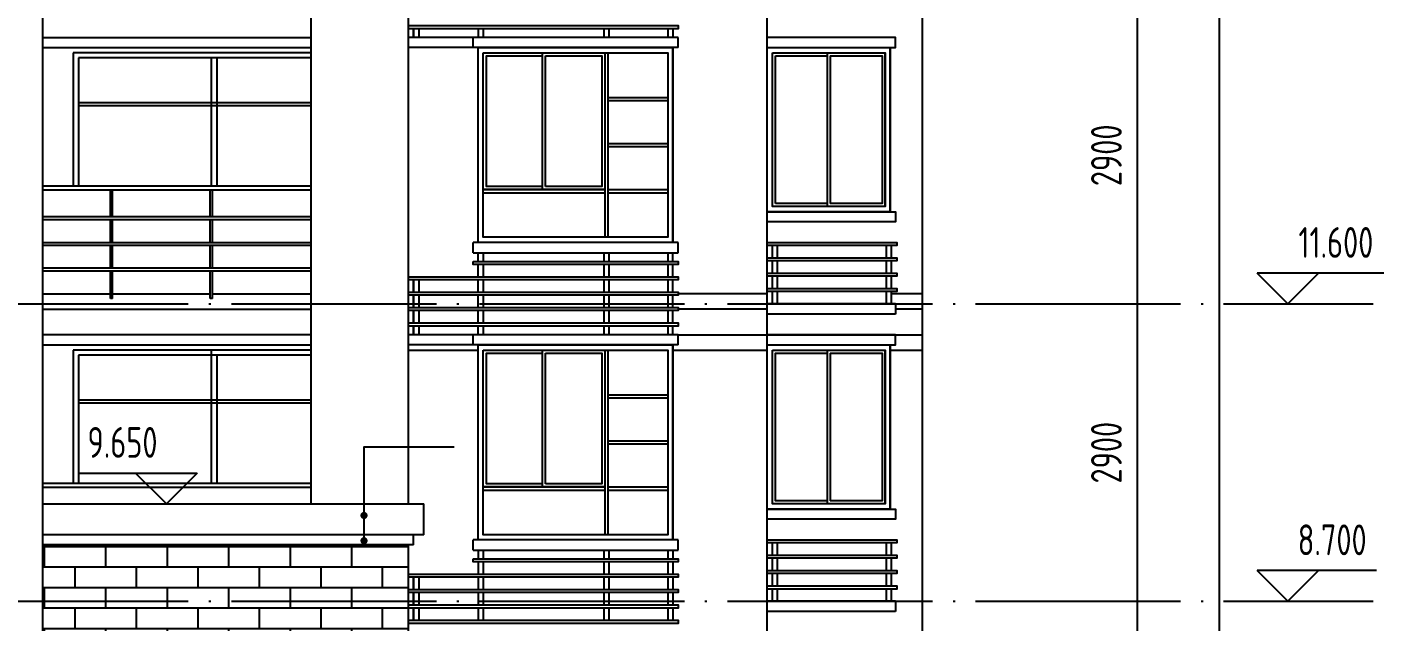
# Model space of a CAD drawing. Extents: x -726032 to 135930, y -151624 to 587044.
# Drawn here: x -467673 to -454437, y 303928 to 309728 of the extents above; entities that cross this region are included whole.
import ezdxf
from ezdxf.enums import TextEntityAlignment as Align

# ---------------------------------------------------------------- set-up
doc = ezdxf.new("R2010")
doc.units = 0
doc.header["$LTSCALE"] = 1000
doc.header["$MEASUREMENT"] = 0
doc.linetypes.add('DOTE', pattern=[2.42, 2, -0.2, 0.02, -0.2])
doc.layers.get('0').update_dxf_attribs({"linetype": 'CONTINUOUS'})
doc.layers.get('DEFPOINTS').update_dxf_attribs({"color": 1, "linetype": 'CONTINUOUS'})
for name, color, linetype in [('DOTE', 8, 'DOTE'), ('PUB_DIM', 245, 'CONTINUOUS'), ('WINDOW', 155, 'CONTINUOUS'), ('引线', 213, 'CONTINUOUS'), ('栏杆', 126, 'CONTINUOUS'), ('装饰线', 252, 'CONTINUOUS')]:
    doc.layers.add(name, color=color, linetype=linetype)
doc.styles.add('DIM_FONT', font='isocp.shx', dxfattribs={"width": 0.8})
doc.dimstyles.new('AXIS', dxfattribs={"dimtxt": 300, "dimasz": 1, "dimexe": 250, "dimexo": 300, "dimgap": 150, "dimtad": 1, "dimdec": 0, "dimzin": 0, "dimdsep": 46, "dimtxsty": 'DIM_FONT', "dimcen": 0.09, "dimse1": 1, "dimse2": 1, "dimclrt": 142, "dimadec": 0, "dimazin": 0, "dimtfac": 1, "dimtdec": 0, "dimtix": 1, "dimtmove": 2, "dimatfit": 3, "dimfxl": 1, "dimtolj": 1, "dimtzin": 0, "dimarcsym": 0})

# ---------------------------------------------------------------- blocks, each defined once
blk = doc.blocks.new('*D3108')
at = {"layer": 'DEFPOINTS', "color": 0, "transparency": 16777216}
for p in [(-455844, 309928), (-456844, 307028), (-455844, 307028)]:
    blk.add_point(p, dxfattribs=at)
at = {"layer": 'PUB_DIM', "color": 0, "lineweight": -2, "transparency": 16777216}
blk.add_line((-456844, 309927), (-456844, 307029), dxfattribs=at)
at = {"layer": 'PUB_DIM', "color": 0, "transparency": 16777216}
for points in [[(-456845, 309927), (-456844, 309927), (-456844, 309928)], [(-456845, 307029), (-456844, 307029), (-456844, 307028)]]:
    blk.add_solid(points, dxfattribs=at)
at = {"layer": 'PUB_DIM', "color": 142, "transparency": 16777216, "insert": (-457144, 308478), "char_height": 300, "attachment_point": 5, "rotation": 90, "style": 'DIM_FONT'}
blk.add_mtext('\\A1;2900', dxfattribs=at)
blk = doc.blocks.new('*D3109')
at = {"layer": 'DEFPOINTS', "color": 0, "transparency": 16777216}
for p in [(-455044, 335128), (-456044, 294978), (-455044, 294978)]:
    blk.add_point(p, dxfattribs=at)
at = {"layer": 'PUB_DIM', "color": 0, "lineweight": -2, "transparency": 16777216}
blk.add_line((-456044, 335127), (-456044, 294979), dxfattribs=at)
at = {"layer": 'PUB_DIM', "color": 0, "transparency": 16777216}
for points in [[(-456045, 335127), (-456044, 335127), (-456044, 335128)], [(-456045, 294979), (-456044, 294979), (-456044, 294978)]]:
    blk.add_solid(points, dxfattribs=at)
at = {"layer": 'PUB_DIM', "color": 142, "transparency": 16777216, "insert": (-456344, 315053), "char_height": 300, "attachment_point": 5, "rotation": 90, "style": 'DIM_FONT'}
blk.add_mtext('\\A1;40150', dxfattribs=at)
blk = doc.blocks.new('*D3129')
at = {"layer": 'DEFPOINTS', "color": 0, "transparency": 16777216}
for p in [(-455844, 304128), (-456844, 301228), (-455844, 301228)]:
    blk.add_point(p, dxfattribs=at)
at = {"layer": 'PUB_DIM', "color": 0, "lineweight": -2, "transparency": 16777216}
blk.add_line((-456844, 304127), (-456844, 301229), dxfattribs=at)
at = {"layer": 'PUB_DIM', "color": 0, "transparency": 16777216}
for points in [[(-456845, 304127), (-456844, 304127), (-456844, 304128)], [(-456845, 301229), (-456844, 301229), (-456844, 301228)]]:
    blk.add_solid(points, dxfattribs=at)
at = {"layer": 'PUB_DIM', "color": 142, "transparency": 16777216, "insert": (-457144, 302678), "char_height": 300, "attachment_point": 5, "rotation": 90, "style": 'DIM_FONT'}
blk.add_mtext('\\A1;2900', dxfattribs=at)
blk = doc.blocks.new('*D3130')
at = {"layer": 'DEFPOINTS', "color": 0, "transparency": 16777216}
for p in [(-455844, 307028), (-456844, 304128), (-455844, 304128)]:
    blk.add_point(p, dxfattribs=at)
at = {"layer": 'PUB_DIM', "color": 0, "lineweight": -2, "transparency": 16777216}
blk.add_line((-456844, 307027), (-456844, 304129), dxfattribs=at)
at = {"layer": 'PUB_DIM', "color": 0, "transparency": 16777216}
for points in [[(-456845, 307027), (-456844, 307027), (-456844, 307028)], [(-456845, 304129), (-456844, 304129), (-456844, 304128)]]:
    blk.add_solid(points, dxfattribs=at)
at = {"layer": 'PUB_DIM', "color": 142, "transparency": 16777216, "insert": (-457144, 305578), "char_height": 300, "attachment_point": 5, "rotation": 90, "style": 'DIM_FONT'}
blk.add_mtext('\\A1;2900', dxfattribs=at)

msp = doc.modelspace()

# ---------------------------------------------------------------- hatches: boundary and pattern name
at = {"layer": '装饰线'}
h = msp.add_hatch(dxfattribs=at)
h.set_pattern_fill('AR-BRSTD', color=35, scale=75, style=0)
h.set_pattern_definition([(0, (-503804.97, 166246.5), (0, 200.025), []), (90, (-503804.97, 166246.5), (-300, 200.025), [200.025, -200.025])])
h.paths.add_polyline_path([(-471392.9, 304678.3), (-471392.9, 294978.3), (-470442.9, 294978.3), (-470442.9, 303728.3), (-467822.9, 303728.3), (-467822.9, 304678.3)])
h.paths.add_polyline_path([(-467522.9, 303728.3), (-464902.9, 303728.3), (-464902.9, 294978.3), (-463952.9, 294978.3), (-463952.9, 304678.3), (-467522.9, 304678.3)])

# ---------------------------------------------------------------- linework, layer by layer
for p, q in [((-463952.9, 305078.3), (-463952.9, 334728.3)), ((-464902.9, 305078.3), (-464902.9, 332078.3)), ((-458942.9, 331228.3), (-458942.9, 294918.3)), ((-467522.9, 329828.3), (-467522.9, 294978.3)), ((-460452.9, 294978.3), (-460452.9, 328328.3)), ((-467522.9, 309628.3), (-464902.9, 309628.3)), ((-461322.9, 309628.3), (-463952.9, 309628.3)), ((-463322.9, 309528.3), (-463322.9, 309628.3)), ((-461322.9, 309528.3), (-461322.9, 309628.3)), ((-467522.9, 309528.3), (-464902.9, 309528.3)), ((-461322.9, 309528.3), (-463952.9, 309528.3)), ((-460452.9, 309528.3), (-459252.9, 309528.3)), ((-461322.9, 307628.3), (-463322.9, 307628.3)), ((-463322.9, 307528.3), (-463322.9, 307628.3)), ((-461322.9, 307528.3), (-461322.9, 307628.3)), ((-463322.9, 307528.3), (-461322.9, 307528.3)), ((-467522.9, 307128.3), (-466861, 307128.3)), ((-466841, 307128.3), (-465886, 307128.3)), ((-465866, 307128.3), (-464911, 307128.3)), ((-467522.9, 306978.3), (-464902.9, 306978.3)), ((-459202.9, 307028.3), (-460452.9, 307028.3)), ((-459202.9, 307028.3), (-459202.9, 306928.3)), ((-459202.9, 306928.3), (-460452.9, 306928.3)), ((-464902.9, 306728.3), (-467522.9, 306728.3)), ((-461322.9, 306728.3), (-463952.9, 306728.3)), ((-463322.9, 306628.3), (-463322.9, 306728.3)), ((-461322.9, 306628.3), (-461322.9, 306728.3)), ((-467522.9, 306628.3), (-464902.9, 306628.3)), ((-461322.9, 306628.3), (-463952.9, 306628.3)), ((-460452.9, 306628.3), (-459252.9, 306628.3)), ((-467522.9, 305078.3), (-463802.9, 305078.3)), ((-463802.9, 304778.3), (-463802.9, 305078.3)), ((-459252.9, 305028.3), (-460452.9, 305028.3)), ((-463802.9, 304778.3), (-467522.9, 304778.3)), ((-463902.9, 304678.3), (-463902.9, 304778.3)), ((-461322.9, 304728.3), (-463322.9, 304728.3)), ((-463322.9, 304628.3), (-463322.9, 304728.3)), ((-461322.9, 304628.3), (-461322.9, 304728.3)), ((-463902.9, 304678.3), (-467522.9, 304678.3)), ((-463952.9, 294978.3), (-463952.9, 304678.3)), ((-463322.9, 304628.3), (-461322.9, 304628.3)), ((-459202.9, 304128.3), (-460452.9, 304128.3)), ((-459202.9, 304028.3), (-460452.9, 304028.3)), ((-459202.9, 304128.3), (-459202.9, 304028.3))]:
    msp.add_line(p, q)
for points in [[(-460452.9, 309528.3), (-459202.9, 309528.3), (-459202.9, 309628.3), (-460452.9, 309628.3)], [(-460452.9, 307928.3), (-459202.9, 307928.3), (-459202.9, 307828.3), (-460452.9, 307828.3)], [(-460452.9, 306628.3), (-459202.9, 306628.3), (-459202.9, 306728.3), (-460452.9, 306728.3)], [(-460452.9, 305028.3), (-459202.9, 305028.3), (-459202.9, 304928.3), (-460452.9, 304928.3)]]:
    msp.add_lwpolyline(points)
at = {"layer": 'DOTE'}
for p, q in [((-516500.5, 307028.3), (-454540.3, 307028.3)), ((-516500.5, 304128.3), (-454540.3, 304128.3))]:
    msp.add_line(p, q, dxfattribs=at)
at = {"layer": 'PUB_DIM'}
for p, q in [((-454437.3, 307328.3), (-455673.5, 307328.3)), ((-455373.5, 307028.3), (-455673.5, 307328.3)), ((-455073.5, 307328.3), (-455373.5, 307028.3)), ((-467170.6, 305378.3), (-466014.7, 305378.3)), ((-466314.7, 305078.3), (-466614.7, 305378.3)), ((-466014.7, 305378.3), (-466314.7, 305078.3)), ((-454509.3, 304428.3), (-455673.5, 304428.3)), ((-455373.5, 304128.3), (-455673.5, 304428.3)), ((-455073.5, 304428.3), (-455373.5, 304128.3))]:
    msp.add_line(p, q, dxfattribs=at)
at = {"layer": 'WINDOW'}
for p, q in [((-464902.9, 309478.3), (-467222.9, 309478.3)), ((-467222.9, 309478.3), (-467222.9, 308178.3)), ((-463272.9, 307628.3), (-463272.9, 309528.3)), ((-462645.4, 308143.3), (-462645.4, 309478.3)), ((-462615.4, 308173.3), (-462615.4, 309448.3)), ((-462037.9, 309478.3), (-462037.9, 307678.3)), ((-462007.9, 309478.3), (-462007.9, 307678.3)), ((-461372.9, 307628.3), (-461372.9, 309528.3)), ((-460402.9, 307978.3), (-460402.9, 309478.3)), ((-460372.9, 308008.3), (-460372.9, 309448.3)), ((-460372.9, 309448.3), (-459867.9, 309448.3)), ((-459867.9, 309478.3), (-459867.9, 307978.3)), ((-459837.9, 309448.3), (-459837.9, 308008.3)), ((-459302.9, 307978.3), (-459302.9, 309478.3)), ((-459252.9, 307928.3), (-459252.9, 309528.3)), ((-464902.9, 309428.3), (-467172.9, 309428.3)), ((-467172.9, 309428.3), (-467172.9, 308178.3)), ((-465872.9, 308178.3), (-465872.9, 309428.3)), ((-465822.9, 309428.3), (-465822.9, 308178.3)), ((-467172.9, 308993.3), (-464902.9, 308993.3)), ((-467172.9, 308963.3), (-464902.9, 308963.3)), ((-462007.9, 309043.3), (-461422.9, 309043.3)), ((-462007.9, 309013.3), (-461422.9, 309013.3)), ((-462007.9, 308593.3), (-461422.9, 308593.3)), ((-462007.9, 308563.3), (-461422.9, 308563.3)), ((-463222.9, 308143.3), (-462037.9, 308143.3)), ((-462007.9, 308143.3), (-461422.9, 308143.3)), ((-463222.9, 308113.3), (-462037.9, 308113.3)), ((-462007.9, 308113.3), (-461422.9, 308113.3)), ((-459867.9, 308008.3), (-460372.9, 308008.3)), ((-464902.9, 306578.3), (-467222.9, 306578.3)), ((-467222.9, 306578.3), (-467222.9, 305278.3)), ((-465872.9, 305278.3), (-465872.9, 306578.3)), ((-463272.9, 304728.3), (-463272.9, 306628.3)), ((-462645.4, 305243.3), (-462645.4, 306578.3)), ((-462615.4, 305273.3), (-462615.4, 306548.3)), ((-462037.9, 306578.3), (-462037.9, 304778.3)), ((-462007.9, 306578.3), (-462007.9, 304778.3)), ((-461372.9, 304728.3), (-461372.9, 306628.3)), ((-459867.9, 306578.3), (-459867.9, 305078.3)), ((-459837.9, 306548.3), (-459837.9, 305108.3)), ((-459302.9, 305078.3), (-459302.9, 306578.3)), ((-459252.9, 305028.3), (-459252.9, 306628.3)), ((-464902.9, 306528.3), (-467172.9, 306528.3)), ((-467172.9, 306528.3), (-467172.9, 305278.3)), ((-465822.9, 306528.3), (-465822.9, 305278.3)), ((-462007.9, 306143.3), (-461422.9, 306143.3)), ((-467172.9, 306093.3), (-464902.9, 306093.3)), ((-467172.9, 306063.3), (-464902.9, 306063.3)), ((-462007.9, 306113.3), (-461422.9, 306113.3)), ((-462007.9, 305693.3), (-461422.9, 305693.3)), ((-462007.9, 305663.3), (-461422.9, 305663.3)), ((-463222.9, 305243.3), (-462037.9, 305243.3)), ((-463222.9, 305213.3), (-462037.9, 305213.3)), ((-462007.9, 305243.3), (-461422.9, 305243.3)), ((-462007.9, 305213.3), (-461422.9, 305213.3))]:
    msp.add_line(p, q, dxfattribs=at)
for points in [[(-463272.9, 309528.3), (-461372.9, 309528.3), (-461372.9, 307628.3), (-463272.9, 307628.3)], [(-463222.9, 309478.3), (-461422.9, 309478.3), (-461422.9, 307678.3), (-463222.9, 307678.3)], [(-463222.9, 309478.3), (-462037.9, 309478.3), (-462037.9, 308143.3), (-463222.9, 308143.3)], [(-460452.9, 309528.3), (-459252.9, 309528.3), (-459252.9, 307928.3), (-460452.9, 307928.3)], [(-460402.9, 309478.3), (-459302.9, 309478.3), (-459302.9, 307978.3), (-460402.9, 307978.3)], [(-463272.9, 306628.3), (-461372.9, 306628.3), (-461372.9, 304728.3), (-463272.9, 304728.3)], [(-463272.9, 306628.3), (-461372.9, 306628.3), (-461372.9, 304728.3), (-463272.9, 304728.3)], [(-463222.9, 306578.3), (-462037.9, 306578.3), (-462037.9, 305243.3), (-463222.9, 305243.3)], [(-463222.9, 306578.3), (-461422.9, 306578.3), (-461422.9, 304778.3), (-463222.9, 304778.3)], [(-460452.9, 306628.3), (-459252.9, 306628.3), (-459252.9, 305028.3), (-460452.9, 305028.3)], [(-460402.9, 306578.3), (-459302.9, 306578.3), (-459302.9, 305078.3), (-460402.9, 305078.3)]]:
    msp.add_lwpolyline(points, close=True, dxfattribs=at)
for points in [[(-462645.4, 308173.3), (-463192.9, 308173.3), (-463192.9, 309448.3), (-462645.4, 309448.3)], [(-462615.4, 309448.3), (-462067.9, 309448.3), (-462067.9, 308173.3), (-462615.4, 308173.3)], [(-459837.9, 309448.3), (-459332.9, 309448.3), (-459332.9, 308008.3), (-459837.9, 308008.3)], [(-462645.4, 305273.3), (-463192.9, 305273.3), (-463192.9, 306548.3), (-462645.4, 306548.3)], [(-462615.4, 306548.3), (-462067.9, 306548.3), (-462067.9, 305273.3), (-462615.4, 305273.3)], [(-459867.9, 305108.3), (-460372.9, 305108.3), (-460372.9, 306548.3), (-459867.9, 306548.3)], [(-459837.9, 306548.3), (-459332.9, 306548.3), (-459332.9, 305108.3), (-459837.9, 305108.3)]]:
    msp.add_lwpolyline(points, dxfattribs=at)
at = {"layer": '引线'}
msp.add_lwpolyline([(-464386.5, 304719.3), (-464386.5, 305635.4), (-463508.6, 305635.4)], dxfattribs=at)
at = {"layer": '引线', "const_width": 34.8}
for points in [[(-464404.1, 304965.8, 1), (-464368.9, 304965.8, 1)], [(-464404.1, 304719.3, 1), (-464368.9, 304719.3, 1)]]:
    msp.add_lwpolyline(points, format="xyb", close=True, dxfattribs=at)
at = {"layer": '栏杆'}
for p, q in [((-463902.9, 309628.3), (-463902.9, 309713)), ((-463902.9, 309713), (-463902.9, 309628.3)), ((-463852.9, 309713), (-463852.9, 309628.3)), ((-463272.9, 309713), (-463272.9, 309628.3)), ((-463222.9, 309713), (-463222.9, 309628.3)), ((-462047.9, 309713), (-462047.9, 309628.3)), ((-461997.9, 309713), (-461997.9, 309628.3)), ((-461422.9, 309713), (-461422.9, 309628.3)), ((-461372.9, 309713), (-461372.9, 309628.3)), ((-464902.9, 308178.3), (-467522.9, 308178.3)), ((-464902.9, 308138.3), (-467522.9, 308138.3)), ((-466861, 307878.3), (-466861, 308138.3)), ((-466841, 307878.3), (-466841, 308138.3)), ((-465886, 307878.3), (-465886, 308138.3)), ((-465866, 307878.3), (-465866, 308138.3)), ((-464902.9, 307878.3), (-467522.9, 307878.3)), ((-464902.9, 307848.3), (-467522.9, 307848.3)), ((-466861, 307628.3), (-466861, 307848.3)), ((-466841, 307628.3), (-466841, 307848.3)), ((-465886, 307628.3), (-465886, 307848.3)), ((-465866, 307628.3), (-465866, 307848.3)), ((-467522.9, 307628.3), (-464902.9, 307628.3)), ((-464902.9, 307598.3), (-467522.9, 307598.3)), ((-466861, 307378.3), (-466861, 307598.3)), ((-466841, 307378.3), (-466841, 307598.3)), ((-465886, 307378.3), (-465886, 307598.3)), ((-465866, 307378.3), (-465866, 307598.3)), ((-460402.9, 307478.3), (-460402.9, 307598.3)), ((-460352.9, 307478.3), (-460352.9, 307598.3)), ((-459290.1, 307478.3), (-459290.1, 307598.3)), ((-459240.1, 307478.3), (-459240.1, 307598.3)), ((-463272.9, 307443.6), (-463272.9, 307528.3)), ((-463222.9, 307528.3), (-463222.9, 307443.6)), ((-462047.9, 307528.3), (-462047.9, 307443.6)), ((-461997.9, 307528.3), (-461997.9, 307443.6)), ((-461422.9, 307528.3), (-461422.9, 307443.6)), ((-461372.9, 307443.6), (-461372.9, 307528.3)), ((-464902.9, 307378.3), (-467522.9, 307378.3)), ((-464902.9, 307348.3), (-467522.9, 307348.3)), ((-466861, 307082.8), (-466861, 307348.3)), ((-466841, 307082.8), (-466841, 307348.3)), ((-465886, 307082.8), (-465886, 307348.3)), ((-465866, 307082.8), (-465866, 307348.3)), ((-463272.9, 307293), (-463272.9, 307413)), ((-463222.9, 307413), (-463222.9, 307293)), ((-462047.9, 307413), (-462047.9, 307293)), ((-461997.9, 307413), (-461997.9, 307293)), ((-461422.9, 307413), (-461422.9, 307293)), ((-461372.9, 307293), (-461372.9, 307413)), ((-460402.9, 307328.3), (-460402.9, 307448.3)), ((-460352.9, 307328.3), (-460352.9, 307448.3)), ((-459290.1, 307328.3), (-459290.1, 307448.3)), ((-459240.1, 307328.3), (-459240.1, 307448.3)), ((-463902.9, 307143), (-463902.9, 307263)), ((-463902.9, 307263), (-463902.9, 307143)), ((-463852.9, 307263), (-463852.9, 307143)), ((-463272.9, 307143), (-463272.9, 307263)), ((-463222.9, 307263), (-463222.9, 307143)), ((-462047.9, 307263), (-462047.9, 307143)), ((-461997.9, 307263), (-461997.9, 307143)), ((-461422.9, 307263), (-461422.9, 307143)), ((-461372.9, 307143), (-461372.9, 307263)), ((-460402.9, 307178.3), (-460402.9, 307298.3)), ((-460352.9, 307178.3), (-460352.9, 307298.3)), ((-459290.1, 307178.3), (-459290.1, 307298.3)), ((-459240.1, 307178.3), (-459240.1, 307298.3)), ((-466841, 307082.8), (-466861, 307082.8)), ((-465866, 307082.8), (-465886, 307082.8)), ((-463902.9, 306993), (-463902.9, 307113)), ((-463902.9, 307113), (-463902.9, 306993)), ((-463852.9, 307113), (-463852.9, 306993)), ((-463272.9, 306993), (-463272.9, 307113)), ((-463222.9, 307113), (-463222.9, 306993)), ((-462047.9, 307113), (-462047.9, 306993)), ((-461997.9, 307113), (-461997.9, 306993)), ((-461422.9, 307113), (-461422.9, 306993)), ((-461372.9, 306993), (-461372.9, 307113)), ((-460402.9, 307028.3), (-460402.9, 307148.3)), ((-460352.9, 307028.3), (-460352.9, 307148.3)), ((-459290.1, 307028.3), (-459290.1, 307148.3)), ((-459240.1, 307028.3), (-459240.1, 307148.3)), ((-463902.9, 306843), (-463902.9, 306963)), ((-463902.9, 306963), (-463902.9, 306843)), ((-463852.9, 306963), (-463852.9, 306843)), ((-463272.9, 306843), (-463272.9, 306963)), ((-463222.9, 306963), (-463222.9, 306843)), ((-462047.9, 306963), (-462047.9, 306843)), ((-461997.9, 306963), (-461997.9, 306843)), ((-461422.9, 306963), (-461422.9, 306843)), ((-461372.9, 306843), (-461372.9, 306963)), ((-463902.9, 306728.3), (-463902.9, 306813)), ((-463902.9, 306813), (-463902.9, 306728.3)), ((-463852.9, 306813), (-463852.9, 306728.3)), ((-463272.9, 306728.3), (-463272.9, 306813)), ((-463222.9, 306813), (-463222.9, 306728.3)), ((-462047.9, 306813), (-462047.9, 306728.3)), ((-461997.9, 306813), (-461997.9, 306728.3)), ((-461422.9, 306813), (-461422.9, 306728.3)), ((-461372.9, 306728.3), (-461372.9, 306813)), ((-464902.9, 305278.3), (-467522.9, 305278.3)), ((-464902.9, 305238.3), (-467522.9, 305238.3)), ((-460402.9, 304578.3), (-460402.9, 304698.3)), ((-460352.9, 304578.3), (-460352.9, 304698.3)), ((-459290.1, 304578.3), (-459290.1, 304698.3)), ((-459240.1, 304578.3), (-459240.1, 304698.3)), ((-463272.9, 304628.3), (-463272.9, 304543.6)), ((-463222.9, 304628.3), (-463222.9, 304543.6)), ((-462047.9, 304628.3), (-462047.9, 304543.6)), ((-461997.9, 304628.3), (-461997.9, 304543.6)), ((-461422.9, 304628.3), (-461422.9, 304543.6)), ((-461372.9, 304628.3), (-461372.9, 304543.6)), ((-463272.9, 304513), (-463272.9, 304393)), ((-463222.9, 304513), (-463222.9, 304393)), ((-462047.9, 304513), (-462047.9, 304393)), ((-461997.9, 304513), (-461997.9, 304393)), ((-461422.9, 304513), (-461422.9, 304393)), ((-461372.9, 304513), (-461372.9, 304393)), ((-460402.9, 304428.3), (-460402.9, 304548.3)), ((-460352.9, 304428.3), (-460352.9, 304548.3)), ((-459290.1, 304428.3), (-459290.1, 304548.3)), ((-459240.1, 304428.3), (-459240.1, 304548.3)), ((-463902.9, 304243), (-463902.9, 304363)), ((-463902.9, 304363), (-463902.9, 304243)), ((-463852.9, 304363), (-463852.9, 304243)), ((-463272.9, 304363), (-463272.9, 304243)), ((-463222.9, 304363), (-463222.9, 304243)), ((-462047.9, 304363), (-462047.9, 304243)), ((-461997.9, 304363), (-461997.9, 304243)), ((-461422.9, 304363), (-461422.9, 304243)), ((-461372.9, 304363), (-461372.9, 304243)), ((-460402.9, 304278.3), (-460402.9, 304398.3)), ((-460352.9, 304278.3), (-460352.9, 304398.3)), ((-459290.1, 304278.3), (-459290.1, 304398.3)), ((-459240.1, 304278.3), (-459240.1, 304398.3)), ((-463902.9, 304093), (-463902.9, 304213)), ((-463902.9, 304213), (-463902.9, 304093)), ((-463852.9, 304213), (-463852.9, 304093)), ((-463272.9, 304213), (-463272.9, 304093)), ((-463222.9, 304213), (-463222.9, 304093)), ((-462047.9, 304213), (-462047.9, 304093)), ((-461997.9, 304213), (-461997.9, 304093)), ((-461422.9, 304213), (-461422.9, 304093)), ((-461372.9, 304213), (-461372.9, 304093)), ((-460402.9, 304128.3), (-460402.9, 304248.3)), ((-460352.9, 304128.3), (-460352.9, 304248.3)), ((-459290.1, 304128.3), (-459290.1, 304248.3)), ((-459240.1, 304128.3), (-459240.1, 304248.3)), ((-463902.9, 303943), (-463902.9, 304063)), ((-463902.9, 304063), (-463902.9, 303943)), ((-463852.9, 304063), (-463852.9, 303943)), ((-463272.9, 304063), (-463272.9, 303943)), ((-463222.9, 304063), (-463222.9, 303943)), ((-462047.9, 304063), (-462047.9, 303943)), ((-461997.9, 304063), (-461997.9, 303943)), ((-461422.9, 304063), (-461422.9, 303943)), ((-461372.9, 304063), (-461372.9, 303943))]:
    msp.add_line(p, q, dxfattribs=at)
for points in [[(-463952.9, 309743), (-461322.9, 309743), (-461322.9, 309713), (-463952.9, 309713)], [(-463322.9, 307443), (-461322.9, 307443), (-461322.9, 307413), (-463322.9, 307413)], [(-463952.9, 307293), (-461322.9, 307293), (-461322.9, 307263), (-463952.9, 307263)], [(-463952.9, 307143), (-461322.9, 307143), (-461322.9, 307113), (-463952.9, 307113)], [(-463952.9, 306993), (-461322.9, 306993), (-461322.9, 306963), (-463952.9, 306963)], [(-463952.9, 306843), (-461322.9, 306843), (-461322.9, 306813), (-463952.9, 306813)], [(-463322.9, 304543), (-461322.9, 304543), (-461322.9, 304513), (-463322.9, 304513)], [(-463952.9, 304393), (-461322.9, 304393), (-461322.9, 304363), (-463952.9, 304363)], [(-463952.9, 304243), (-461322.9, 304243), (-461322.9, 304213), (-463952.9, 304213)], [(-463952.9, 304093), (-461322.9, 304093), (-461322.9, 304063), (-463952.9, 304063)], [(-463952.9, 303943), (-461322.9, 303943), (-461322.9, 303913), (-463952.9, 303913)]]:
    msp.add_lwpolyline(points, close=True, dxfattribs=at)
for points in [[(-460452.9, 307628.3), (-459190.1, 307628.3), (-459190.1, 307598.3), (-460452.9, 307598.3)], [(-460452.9, 307478.3), (-459190.1, 307478.3), (-459190.1, 307448.3), (-460452.9, 307448.3)], [(-460452.9, 307328.3), (-459190.1, 307328.3), (-459190.1, 307298.3), (-460452.9, 307298.3)], [(-460452.9, 307178.3), (-459190.1, 307178.3), (-459190.1, 307148.3), (-460452.9, 307148.3)], [(-460452.9, 304728.3), (-459190.1, 304728.3), (-459190.1, 304698.3), (-460452.9, 304698.3)], [(-460452.9, 304578.3), (-459190.1, 304578.3), (-459190.1, 304548.3), (-460452.9, 304548.3)], [(-460452.9, 304428.3), (-459190.1, 304428.3), (-459190.1, 304398.3), (-460452.9, 304398.3)], [(-460452.9, 304278.3), (-459190.1, 304278.3), (-459190.1, 304248.3), (-460452.9, 304248.3)]]:
    msp.add_lwpolyline(points, dxfattribs=at)
at = {"layer": '装饰线'}
for p, q in [((-460452.9, 307128.3), (-461322.9, 307128.3)), ((-458942.9, 307128.3), (-459240.1, 307128.3)), ((-460452.9, 306978.3), (-461322.9, 306978.3)), ((-458942.9, 306978.3), (-459202.9, 306978.3)), ((-461322.9, 306728.3), (-458942.9, 306728.3)), ((-463952.9, 306578.3), (-463272.9, 306578.3)), ((-461372.9, 306578.3), (-460452.9, 306578.3)), ((-459252.9, 306578.3), (-458942.9, 306578.3))]:
    msp.add_line(p, q, dxfattribs=at)

# ---------------------------------------------------------------- texts
at = {"layer": 'PUB_DIM', "style": 'DIM_FONT', "width": 0.8}
for s, p in [('11.600', (-454905.4, 307628.3)), ('9.650', (-466742.7, 305678.3)), ('8.700', (-454941.4, 304728.3))]:
    msp.add_text(s, height=300, dxfattribs=at).set_placement(p, align=Align.MIDDLE)

# ---------------------------------------------------------------- dimensions: what is measured, and where the dimension line sits
at = {"layer": 'PUB_DIM'}
for p1, p2, picture, middle in [((-455044.3, 335128.3), (-455044.3, 294978.3), '*D3109', (-456344.3, 315053.3)), ((-455844.3, 309928.3), (-455844.3, 307028.3), '*D3108', (-457144.4, 308478.3)), ((-455844.3, 307028.3), (-455844.3, 304128.3), '*D3130', (-457144.4, 305578.3)), ((-455844.3, 304128.3), (-455844.3, 301228.3), '*D3129', (-457144.4, 302678.3))]:
    dim = msp.add_aligned_dim(p1=p1, p2=p2, distance=-1000, dimstyle='AXIS', dxfattribs=at)
    dim.commit()
    dim.dimension.update_dxf_attribs({"geometry": picture, "text_midpoint": middle})

doc.saveas('drawing.dxf')
